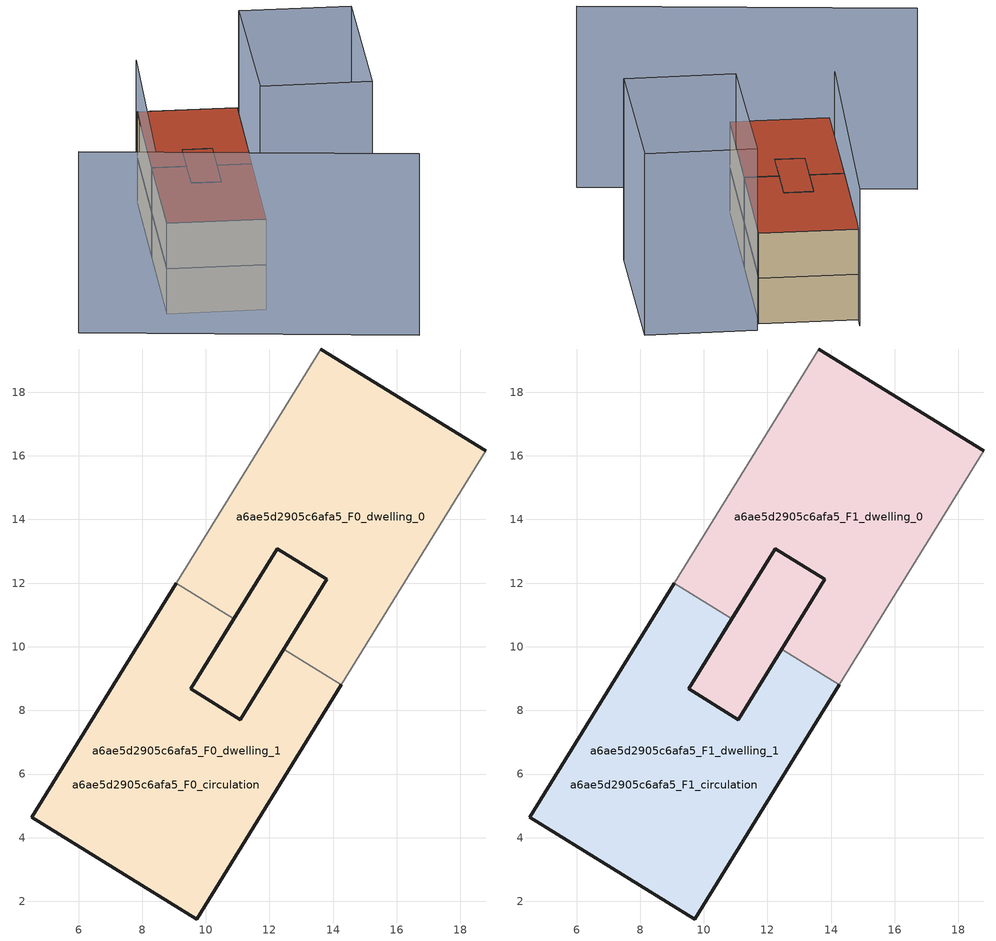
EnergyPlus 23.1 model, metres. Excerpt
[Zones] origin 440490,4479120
a6ae5d2905c6afa5_F0_dwelling_0
 floor ground (EU_floor_Construction): 13.8,12.13 11.08,7.71 9.52,8.67 10.89,10.88 12.25,13.09 z0; 18.8,16.16 14.26,8.8 12.44,9.92 13.8,12.13 12.25,13.09 10.89,10.88 9.07,12 13.61,19.36 z0
 wall outside (EU_wall_Construction): 18.8,16.16 13.61,19.36 / 10.89,10.88 12.25,13.09 13.8,12.13 12.44,9.92 z0:3
 wall adiabatic (EU_wall_Construction): 14.26,8.8 18.8,16.16 / 13.61,19.36 9.07,12 z0:3
 wall to a6ae5d2905c6afa5_F0_dwelling_1 (EU_wall_Construction): 9.07,12 10.89,10.88 / 12.44,9.92 14.26,8.8 z0:3
a6ae5d2905c6afa5_F0_dwelling_1
 floor ground (EU_floor_Construction): 12.44,9.92 14.26,8.8 9.72,1.44 4.53,4.65 9.07,12 10.89,10.88 9.52,8.67 11.08,7.71 z0; 13.8,12.13 11.08,7.71 9.52,8.67 10.89,10.88 12.25,13.09 z0
 wall outside (EU_wall_Construction): 12.44,9.92 11.08,7.71 9.52,8.67 10.89,10.88 / 9.07,12 4.53,4.65 9.72,1.44 14.26,8.8 z0:3
a6ae5d2905c6afa5_F0_circulation
 floor ground (EU_floor_Construction): 18.8,16.16 14.26,8.8 12.44,9.92 13.8,12.13 12.25,13.09 10.89,10.88 9.07,12 13.61,19.36 z0; 13.8,12.13 11.08,7.71 9.52,8.67 10.89,10.88 12.25,13.09 z0; 12.44,9.92 14.26,8.8 9.72,1.44 4.53,4.65 9.07,12 10.89,10.88 9.52,8.67 11.08,7.71 z0
 wall outside (EU_wall_Construction): 9.52,8.67 11.08,7.71 13.8,12.13 12.25,13.09 9.52,8.67 z0:3
a6ae5d2905c6afa5_F1_dwelling_0
 floor outside (EU_floor_Construction): 18.8,16.16 14.26,8.8 12.44,9.92 13.8,12.13 12.25,13.09 10.89,10.88 9.07,12 13.61,19.36 z3; 13.8,12.13 11.08,7.71 9.52,8.67 10.89,10.88 12.25,13.09 z3
 wall outside (EU_wall_Construction): 18.8,16.16 13.61,19.36 / 10.89,10.88 12.25,13.09 13.8,12.13 12.44,9.92 z3:6
 wall adiabatic (EU_wall_Construction): 14.26,8.8 18.8,16.16 / 13.61,19.36 9.07,12 z3:6
 wall to a6ae5d2905c6afa5_F1_dwelling_1 (EU_wall_Construction): 9.07,12 10.89,10.88 / 12.44,9.92 14.26,8.8 z3:6
 roof outside (EU_roof_Construction): 11.08,7.71 13.8,12.13 12.25,13.09 10.89,10.88 9.52,8.67 z6; 14.26,8.8 18.8,16.16 13.61,19.36 9.07,12 10.89,10.88 12.25,13.09 13.8,12.13 12.44,9.92 z6
a6ae5d2905c6afa5_F1_dwelling_1
 floor to a6ae5d2905c6afa5_F0_dwelling_1 (EU_floor_Construction): 12.44,9.92 14.26,8.8 9.72,1.44 4.53,4.65 9.07,12 10.89,10.88 9.52,8.67 11.08,7.71 z3; 13.8,12.13 11.08,7.71 9.52,8.67 10.89,10.88 12.25,13.09 z3
 wall outside (EU_wall_Construction): 12.44,9.92 11.08,7.71 9.52,8.67 10.89,10.88 / 9.07,12 4.53,4.65 9.72,1.44 14.26,8.8 z3:6
 roof outside (EU_roof_Construction): 11.08,7.71 13.8,12.13 12.25,13.09 10.89,10.88 9.52,8.67 z6; 9.72,1.44 14.26,8.8 12.44,9.92 11.08,7.71 9.52,8.67 10.89,10.88 9.07,12 4.53,4.65 z6
a6ae5d2905c6afa5_F1_circulation
 floor outside (EU_floor_Construction): 13.8,12.13 11.08,7.71 9.52,8.67 10.89,10.88 12.25,13.09 z3; 12.44,9.92 14.26,8.8 9.72,1.44 4.53,4.65 9.07,12 10.89,10.88 9.52,8.67 11.08,7.71 z3
 floor to a6ae5d2905c6afa5_F0_circulation (EU_floor_Construction): 18.8,16.16 14.26,8.8 12.44,9.92 13.8,12.13 12.25,13.09 10.89,10.88 9.07,12 13.61,19.36 z3
 wall outside (EU_wall_Construction): 9.52,8.67 11.08,7.71 13.8,12.13 12.25,13.09 9.52,8.67 z3:6
 roof outside (EU_roof_Construction): 11.08,7.71 13.8,12.13 12.25,13.09 10.89,10.88 9.52,8.67 z6; 14.26,8.8 18.8,16.16 13.61,19.36 9.07,12 10.89,10.88 12.25,13.09 13.8,12.13 12.44,9.92 z6; 9.72,1.44 14.26,8.8 12.44,9.92 11.08,7.71 9.52,8.67 10.89,10.88 9.07,12 4.53,4.65 z6
shading: -1.49,5.6 14.74,-7.3 / 13.43,6.89 19.48,16.85 / 19.48,16.85 25.36,13.29 / 25.36,13.29 19.31,3.32 / 19.31,3.32 13.43,6.89 z0:12; 14.14,20.15 4.23,4.81 z0:9
[Building]
EU S2 Campaign: North Axis=0; Terrain=City; Solar Distribution=FullExterior
[Site:Location]
Madrid: Latitude=40.5; Longitude=-3.5; Time Zone=1; Elevation=609
[SizingPeriod:WeatherFileDays]
AnnualSizingPeriod: Begin Month=1; Begin Day of Month=1; End Month=12; End Day of Month=31; Day of Week for Start Day=Monday; Use Weather File Daylight Saving Period=No; Use Weather File Rain and Snow Indicators=No
[MATERIAL]
EU_InternalMass_Material: Roughness=MediumRough; Thickness=0.1; Conductivity=1; Density=1800; Specific Heat=900; Thermal Absorptance=0.9; Solar Absorptance=0.7; Visible Absorptance=0.7
[MATERIAL:NOMASS] Roughness=MediumRough; Thermal Absorptance=0.9; Solar Absorptance=0.7; Visible Absorptance=0.7
Name | Thermal Resistance
EU_wall_NoMass | 0.419739
EU_roof_NoMass | 0.352165
EU_floor_NoMass | 0.608284
[CONSTRUCTION]
EU_wall_Construction: EU_wall_NoMass
EU_roof_Construction: EU_roof_NoMass
EU_floor_Construction: EU_floor_NoMass
EU_InternalMass_Construction: EU_InternalMass_Material
[ZONE] Type=1; Multiplier=1; Ceiling Height=autocalculate; Floor Area=autocalculate; Part of Total Floor Area=Yes
Name | Volume
a6ae5d2905c6afa5_F0_dwelling_0; a6ae5d2905c6afa5_F1_dwelling_0; a6ae5d2905c6afa5_F0_dwelling_1 | 172.408
a6ae5d2905c6afa5_F1_dwelling_1 | 172.407
a6ae5d2905c6afa5_F0_circulation; a6ae5d2905c6afa5_F1_circulation | 316.345
[INTERNALMASS] Construction=EU_InternalMass_Construction; Surface Area=47.9789
Name | Zone or ZoneList
a6ae5d2905c6afa5_F0_dwelling_0_EU_InternalMass | a6ae5d2905c6afa5_F0_dwelling_0
a6ae5d2905c6afa5_F0_dwelling_1_EU_InternalMass | a6ae5d2905c6afa5_F0_dwelling_1
a6ae5d2905c6afa5_F1_dwelling_0_EU_InternalMass | a6ae5d2905c6afa5_F1_dwelling_0
a6ae5d2905c6afa5_F1_dwelling_1_EU_InternalMass | a6ae5d2905c6afa5_F1_dwelling_1
[OTHEREQUIPMENT] Fuel Type=Electricity; Design Level Calculation Method=Watts/Area; Power per Zone Floor Area=1; Fraction Latent=0; Fraction Radiant=0; Fraction Lost=0; Carbon Dioxide Generation Rate=0; EndUse Subcategory=EU_Step8_InternalGains
Name | Zone or ZoneList or Space or SpaceList | Schedule
EU_Step8_InternalGain_a6ae5d2905c6afa5_F0_dwelling_0_f000 | a6ae5d2905c6afa5_F0_dwelling_0 | EU_Step8_GainSchedule_a6ae5d2905c6afa5_F0_dwelling_0_f000
EU_Step8_InternalGain_a6ae5d2905c6afa5_F0_dwelling_1_f000 | a6ae5d2905c6afa5_F0_dwelling_1 | EU_Step8_GainSchedule_a6ae5d2905c6afa5_F0_dwelling_1_f000
EU_Step8_InternalGain_a6ae5d2905c6afa5_F1_dwelling_0_f000 | a6ae5d2905c6afa5_F1_dwelling_0 | EU_Step8_GainSchedule_a6ae5d2905c6afa5_F1_dwelling_0_f000
EU_Step8_InternalGain_a6ae5d2905c6afa5_F1_dwelling_1_f000 | a6ae5d2905c6afa5_F1_dwelling_1 | EU_Step8_GainSchedule_a6ae5d2905c6afa5_F1_dwelling_1_f000
[ZONEINFILTRATION:DESIGNFLOWRATE] Schedule=EU_AlwaysOn; Design Flow Rate Calculation Method=Flow/Area; Flow Rate per Floor Area=0.0005; Constant Term Coefficient=1; Temperature Term Coefficient=0; Velocity Term Coefficient=0; Velocity Squared Term Coefficient=0
Name | Zone or ZoneList or Space or SpaceList
EU_Circulation_Infiltration_a6ae5d2905c6afa5_F0_circulation | a6ae5d2905c6afa5_F0_circulation
EU_Circulation_Infiltration_a6ae5d2905c6afa5_F1_circulation | a6ae5d2905c6afa5_F1_circulation
[ZONEVENTILATION:DESIGNFLOWRATE] Schedule=EU_AlwaysOn; Design Flow Rate Calculation Method=AirChanges/Hour; Air Changes per Hour=0.703302; Ventilation Type=Natural; Fan Pressure Rise=0; Fan Total Efficiency=1; Constant Term Coefficient=1; Temperature Term Coefficient=0; Velocity Term Coefficient=0; Velocity Squared Term Coefficient=0; Minimum Indoor Temperature=-100; Maximum Indoor Temperature=100; Delta Temperature=-100; Minimum Outdoor Temperature=-100; Maximum Outdoor Temperature=100; Maximum Wind Speed=40
Name | Zone or ZoneList or Space or SpaceList
EU_ConstantAir_a6ae5d2905c6afa5_F0_dwelling_0 | a6ae5d2905c6afa5_F0_dwelling_0
EU_ConstantAir_a6ae5d2905c6afa5_F0_dwelling_1 | a6ae5d2905c6afa5_F0_dwelling_1
EU_ConstantAir_a6ae5d2905c6afa5_F1_dwelling_0 | a6ae5d2905c6afa5_F1_dwelling_0
EU_ConstantAir_a6ae5d2905c6afa5_F1_dwelling_1 | a6ae5d2905c6afa5_F1_dwelling_1
[HVACTEMPLATE:THERMOSTAT] Constant Heating Setpoint=20; Constant Cooling Setpoint=50
EU_HeatOnly_a6ae5d2905c6afa5_F0_dwelling_0; EU_HeatOnly_a6ae5d2905c6afa5_F0_dwelling_1; EU_HeatOnly_a6ae5d2905c6afa5_F1_dwelling_0; EU_HeatOnly_a6ae5d2905c6afa5_F1_dwelling_1
[HVACTEMPLATE:ZONE:IDEALLOADSAIRSYSTEM] System Availability Schedule=EU_AlwaysOn; Maximum Heating Supply Air Temperature=50; Minimum Cooling Supply Air Temperature=13; Maximum Heating Supply Air Humidity Ratio=0.0156; Minimum Cooling Supply Air Humidity Ratio=0.0077; Heating Limit=NoLimit; Cooling Limit=NoLimit; Heating Availability Schedule=EU_AlwaysOn; Cooling Availability Schedule=EU_CoolingOff; Dehumidification Control Type=ConstantSensibleHeatRatio; Cooling Sensible Heat Ratio=0.7; Dehumidification Setpoint=60; Humidification Control Type=None; Humidification Setpoint=30; Outdoor Air Method=None; Outdoor Air Flow Rate per Person=0.00944; Outdoor Air Flow Rate per Zone Floor Area=0; Outdoor Air Flow Rate per Zone=0; Demand Controlled Ventilation Type=None; Outdoor Air Economizer Type=NoEconomizer; Heat Recovery Type=None; Sensible Heat Recovery Effectiveness=0.7; Latent Heat Recovery Effectiveness=0.65
Name | Template Thermostat
a6ae5d2905c6afa5_F0_dwelling_0 | EU_HeatOnly_a6ae5d2905c6afa5_F0_dwelling_0
a6ae5d2905c6afa5_F0_dwelling_1 | EU_HeatOnly_a6ae5d2905c6afa5_F0_dwelling_1
a6ae5d2905c6afa5_F1_dwelling_0 | EU_HeatOnly_a6ae5d2905c6afa5_F1_dwelling_0
a6ae5d2905c6afa5_F1_dwelling_1 | EU_HeatOnly_a6ae5d2905c6afa5_F1_dwelling_1
[SIZING:ZONE] Zone Cooling Design Supply Air Temperature Input Method=SupplyAirTemperature; Zone Cooling Design Supply Air Temperature=13; Zone Heating Design Supply Air Temperature Input Method=SupplyAirTemperature; Zone Heating Design Supply Air Temperature=50; Zone Cooling Design Supply Air Humidity Ratio=0.008; Zone Heating Design Supply Air Humidity Ratio=0.008; Cooling Design Air Flow Method=DesignDay; Cooling Design Air Flow Rate=0; Cooling Minimum Air Flow per Zone Floor Area=0.000762; Cooling Minimum Air Flow=0; Cooling Minimum Air Flow Fraction=0.2; Heating Design Air Flow Method=DesignDay; Heating Design Air Flow Rate=0; Heating Maximum Air Flow per Zone Floor Area=0.002032; Heating Maximum Air Flow=0.141576; Heating Maximum Air Flow Fraction=0.3; Account for Dedicated Outdoor Air System=No; Dedicated Outdoor Air System Control Strategy=NeutralSupplyAir; Dedicated Outdoor Air Low Setpoint Temperature for Design=autosize; Dedicated Outdoor Air High Setpoint Temperature for Design=autosize; Zone Load Sizing Method=Sensible Load Only No Latent Load; Zone Latent Cooling Design Supply Air Humidity Ratio Input Method=HumidityRatioDifference; Zone Cooling Design Supply Air Humidity Ratio Difference=0.005; Zone Latent Heating Design Supply Air Humidity Ratio Input Method=HumidityRatioDifference; Zone Humidification Design Supply Air Humidity Ratio Difference=0.005
a6ae5d2905c6afa5_F0_dwelling_0; a6ae5d2905c6afa5_F0_dwelling_1; a6ae5d2905c6afa5_F1_dwelling_0; a6ae5d2905c6afa5_F1_dwelling_1
[SCHEDULE:CONSTANT]
Name | Hourly Value
EU_AlwaysOn | 1
EU_CoolingOff | 0
[SCHEDULE:FILE] Column Number=1; Rows to Skip at Top=0; Number of Hours of Data=8760; Column Separator=Comma; Interpolate to Timestep=No; Minutes per Item=60; Adjust Schedule for Daylight Savings=Yes
Name | File
EU_Step8_GainSchedule_a6ae5d2905c6afa5_F0_dwelling_0_f000 | ../../schedules/a6ae5d2905c6afa5/a6ae5d2905c6afa5_F0_dwelling_0_f000_gain.csv
EU_Step8_GainSchedule_a6ae5d2905c6afa5_F0_dwelling_1_f000 | ../../schedules/a6ae5d2905c6afa5/a6ae5d2905c6afa5_F0_dwelling_1_f000_gain.csv
EU_Step8_GainSchedule_a6ae5d2905c6afa5_F1_dwelling_0_f000 | ../../schedules/a6ae5d2905c6afa5/a6ae5d2905c6afa5_F1_dwelling_0_f000_gain.csv
EU_Step8_GainSchedule_a6ae5d2905c6afa5_F1_dwelling_1_f000 | ../../schedules/a6ae5d2905c6afa5/a6ae5d2905c6afa5_F1_dwelling_1_f000_gain.csv
